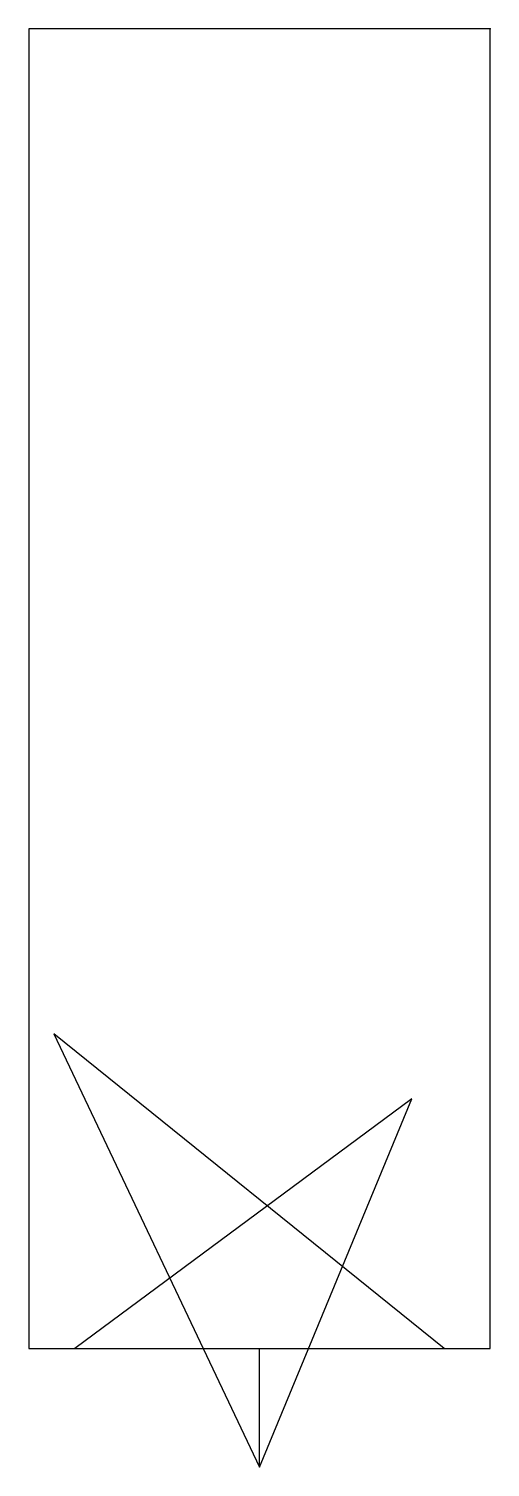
# Model space of a CAD drawing. Header units: millimetres. Extents: x -70 to 0, y -218 to 0.
import ezdxf

# ---------------------------------------------------------------- set-up
doc = ezdxf.new("R2010")
doc.units = ezdxf.units.MM
doc.layers.get('0').update_dxf_attribs({"linetype": 'CONTINUOUS'})

msp = doc.modelspace()

# ---------------------------------------------------------------- linework, layer by layer
for p, q in [((-43.54, -200), (-27.54, -200)), ((-35, -218), (-35, -200))]:
    msp.add_line(p, q)
for points in [[(0, 0), (-70, 0), (-70, -200), (0, -200)], [(-63, -200), (-7, -200), (-66.17, -152.34), (-35, -218), (-11.88, -162.19)]]:
    msp.add_lwpolyline(points, close=True)
msp.add_point((0, 0))

doc.saveas('drawing.dxf')
